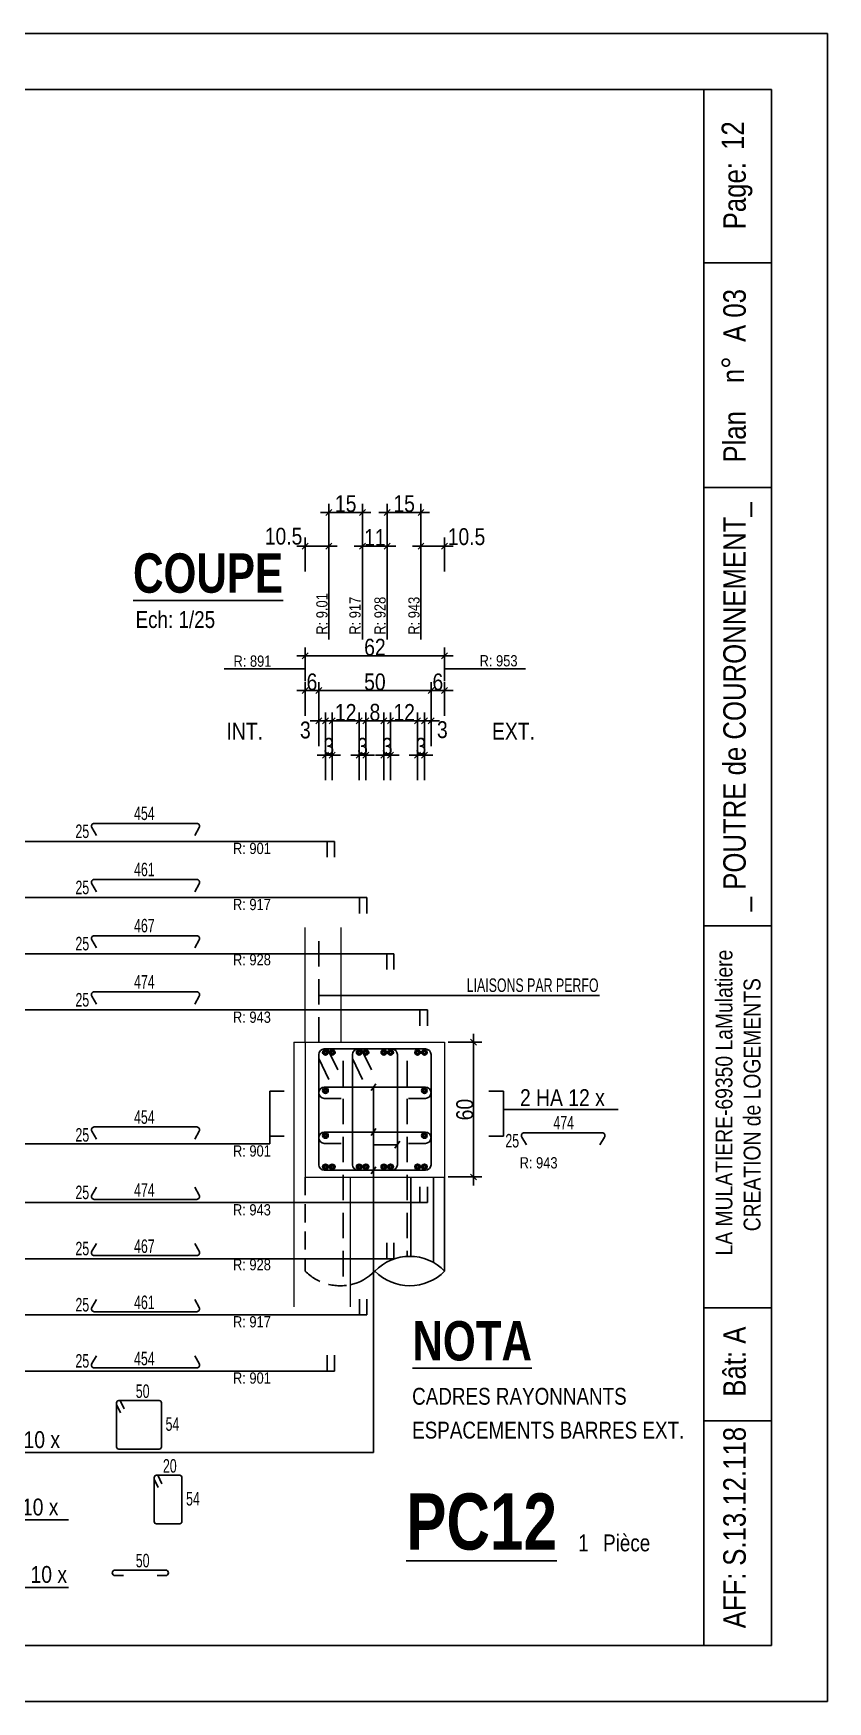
# Model space of a CAD drawing. Header units: centimetres. Extents: x 20328 to 51171, y -21855 to -16644.
# Drawn here: x 50464 to 51171, y -18525 to -17040 of the extents above; entities that cross this region are included whole.
import ezdxf
from ezdxf.enums import TextEntityAlignment as Align

# ---------------------------------------------------------------- set-up
doc = ezdxf.new("R2010")
doc.units = ezdxf.units.CM
doc.header["$LTSCALE"] = 25.4
doc.header["$PDMODE"] = 1
doc.header["$PDSIZE"] = -2
doc.linetypes.add('CACHEX2', pattern=[19.05, 12.7, -6.35])
for name, color, linetype in [('01_cote_gen', 4, 'Continuous'), ('01_fenetres', 171, 'Continuous'), ('01_linteaux', 2, 'Continuous'), ('01_murs_sup', 2, 'CACHEX2'), ('01_poch_murs', 253, 'Continuous'), ('01_texte', 230, 'Continuous'), ('AA_COTES', 2, 'Continuous')]:
    doc.layers.add(name, color=color, linetype=linetype)
doc.layers.add('01_murs_coup', color=5, linetype='Continuous', lineweight=60)
doc.styles.add('impact', font='impact.ttf')
doc.styles.add('MATTE_TXT', font='arial.ttf')
doc.styles.add('STYLE2', font='ARIALN.TTF')
doc.dimstyles.new('JB25', dxfattribs={"dimscale": 0.1, "dimtxt": 150, "dimasz": 15, "dimexe": 0.1, "dimexo": 0.1, "dimgap": 0.09, "dimtad": 1, "dimdec": 1, "dimlfac": 0.5, "dimdsep": 46, "dimtxsty": 'STYLE2', "dimblk1": 'BOND_G', "dimblk2": 'BOND_D', "dimsah": 1, "dimcen": 1.5, "dimdle": 0.01, "dimse1": 1, "dimse2": 1, "dimclrd": 4, "dimclre": 2, "dimclrt": 6, "dimazin": 2, "dimtfac": 2.333333, "dimtdec": 1, "dimtix": 1, "dimtmove": 2, "dimatfit": 3, "dimldrblk": 'BOND_G', "dimfxl": 1, "dimtolj": 1, "dimtzin": 0, "dimarcsym": 0})

# ---------------------------------------------------------------- blocks, each defined once
blk = doc.blocks.new('BOND_G')
at = {"layer": 'AA_COTES', "color": 0}
for p, q in [((0, -5), (0, 15)), ((5, 0), (-5, 0)), ((1.77, 1.77), (-1.77, -1.77))]:
    blk.add_line(p, q, dxfattribs=at)
blk = doc.blocks.new('BOND_D')
at = {"layer": 'AA_COTES', "color": 0}
for p, q in [((5, 0), (-5, 0)), ((-1.77, -1.77), (1.77, 1.77)), ((0, 5), (0, -15))]:
    blk.add_line(p, q, dxfattribs=at)
blk = doc.blocks.new('*D260')
at = {"layer": '01_cote_gen', "color": 4, "lineweight": -2, "ltscale": 3, "transparency": 16777216}
blk.add_line((50855.9, -17939.9), (50855.9, -18056.9), dxfattribs=at)
at = {"layer": 'Defpoints', "color": 0, "ltscale": 3, "transparency": 16777216}
for p in [(50750.9, -17938.4), (50750.9, -18058.4), (50855.9, -18058.4)]:
    blk.add_point(p, dxfattribs=at)
at = {"layer": '01_cote_gen', "color": 4, "lineweight": -2, "ltscale": 3, "transparency": 16777216, "xscale": 1.5, "yscale": 1.5, "zscale": 1.5}
for name, p, rotation in [('BOND_G', (50855.9, -17938.4), 90), ('BOND_D', (50855.9, -18058.4), 270)]:
    blk.add_blockref(name, p, dxfattribs=dict(at, rotation=rotation))
at = {"layer": '01_cote_gen', "color": 6, "ltscale": 3, "transparency": 16777216, "insert": (50848.2, -17998.4), "char_height": 15, "attachment_point": 5, "rotation": 90, "style": 'STYLE2'}
blk.add_mtext('\\A1;60', dxfattribs=at)
blk = doc.blocks.new('*D261')
at = {"layer": '01_cote_gen', "color": 4, "lineweight": -2, "ltscale": 3, "transparency": 16777216}
blk.add_line((50707.7, -17594.6), (50828.7, -17594.6), dxfattribs=at)
at = {"layer": 'Defpoints', "color": 0, "ltscale": 3, "transparency": 16777216}
for p in [(50830.2, -17594.6), (50706.2, -17607), (50830.2, -17607)]:
    blk.add_point(p, dxfattribs=at)
at = {"layer": '01_cote_gen', "color": 4, "lineweight": -2, "ltscale": 3, "transparency": 16777216, "xscale": 1.5, "yscale": 1.5, "zscale": 1.5, "rotation": 180}
blk.add_blockref('BOND_G', (50706.2, -17594.6), dxfattribs=at)
at = {"layer": '01_cote_gen', "color": 4, "lineweight": -2, "ltscale": 3, "transparency": 16777216, "xscale": 1.5, "yscale": 1.5, "zscale": 1.5}
blk.add_blockref('BOND_D', (50830.2, -17594.6), dxfattribs=at)
at = {"layer": '01_cote_gen', "color": 6, "ltscale": 3, "transparency": 16777216, "insert": (50768.2, -17586.9), "char_height": 15, "attachment_point": 5, "style": 'STYLE2'}
blk.add_mtext('\\A1;62', dxfattribs=at)
blk = doc.blocks.new('*D262')
at = {"layer": '01_cote_gen', "color": 4, "lineweight": -2, "ltscale": 3, "transparency": 16777216}
blk.add_line((50719.7, -17625.4), (50816.7, -17625.4), dxfattribs=at)
at = {"layer": 'Defpoints', "color": 0, "ltscale": 3, "transparency": 16777216}
for p in [(50818.2, -17625.4), (50718.2, -17673.3), (50818.2, -17673.3)]:
    blk.add_point(p, dxfattribs=at)
at = {"layer": '01_cote_gen', "color": 4, "lineweight": -2, "ltscale": 3, "transparency": 16777216, "xscale": 1.5, "yscale": 1.5, "zscale": 1.5, "rotation": 180}
blk.add_blockref('BOND_G', (50718.2, -17625.4), dxfattribs=at)
at = {"layer": '01_cote_gen', "color": 4, "lineweight": -2, "ltscale": 3, "transparency": 16777216, "xscale": 1.5, "yscale": 1.5, "zscale": 1.5}
blk.add_blockref('BOND_D', (50818.2, -17625.4), dxfattribs=at)
at = {"layer": '01_cote_gen', "color": 6, "ltscale": 3, "transparency": 16777216, "insert": (50768.2, -17617.8), "char_height": 15, "attachment_point": 5, "style": 'STYLE2'}
blk.add_mtext('\\A1;50', dxfattribs=at)
blk = doc.blocks.new('*D263')
at = {"layer": '01_cote_gen', "color": 4, "lineweight": -2, "ltscale": 3, "transparency": 16777216}
blk.add_line((50719.7, -17652.4), (50722.7, -17652.4), dxfattribs=at)
at = {"layer": 'Defpoints', "color": 0, "ltscale": 3, "transparency": 16777216}
for p in [(50724.2, -17652.4), (50724.2, -17680), (50718.2, -17695.1)]:
    blk.add_point(p, dxfattribs=at)
at = {"layer": '01_cote_gen', "color": 4, "lineweight": -2, "ltscale": 3, "transparency": 16777216, "xscale": 1.5, "yscale": 1.5, "zscale": 1.5, "rotation": 180}
blk.add_blockref('BOND_G', (50718.2, -17652.4), dxfattribs=at)
at = {"layer": '01_cote_gen', "color": 4, "lineweight": -2, "ltscale": 3, "transparency": 16777216, "xscale": 1.5, "yscale": 1.5, "zscale": 1.5}
blk.add_blockref('BOND_D', (50724.2, -17652.4), dxfattribs=at)
at = {"layer": '01_cote_gen', "color": 6, "ltscale": 3, "transparency": 16777216, "insert": (50706.3, -17660.6), "char_height": 15, "attachment_point": 5, "style": 'STYLE2'}
blk.add_mtext('\\A1;3', dxfattribs=at)
blk = doc.blocks.new('*D264')
at = {"layer": '01_cote_gen', "color": 4, "lineweight": -2, "ltscale": 3, "transparency": 16777216}
for p, q in [((50722.7, -17682.8), (50721.2, -17682.8)), ((50730.2, -17682.8), (50724.2, -17682.8)), ((50731.7, -17682.8), (50733.2, -17682.8))]:
    blk.add_line(p, q, dxfattribs=at)
at = {"layer": 'Defpoints', "color": 0, "ltscale": 3, "transparency": 16777216}
for p in [(50724.2, -17680), (50724.2, -17682.8), (50730.2, -17680)]:
    blk.add_point(p, dxfattribs=at)
at = {"layer": '01_cote_gen', "color": 4, "lineweight": -2, "ltscale": 3, "transparency": 16777216, "xscale": 1.5, "yscale": 1.5, "zscale": 1.5}
blk.add_blockref('BOND_D', (50724.2, -17682.8), dxfattribs=at)
at = {"layer": '01_cote_gen', "color": 4, "lineweight": -2, "ltscale": 3, "transparency": 16777216, "xscale": 1.5, "yscale": 1.5, "zscale": 1.5, "rotation": 180}
blk.add_blockref('BOND_G', (50730.2, -17682.8), dxfattribs=at)
at = {"layer": '01_cote_gen', "color": 6, "ltscale": 3, "transparency": 16777216, "insert": (50727.2, -17675.1), "char_height": 15, "attachment_point": 5, "style": 'STYLE2'}
blk.add_mtext('\\A1;3', dxfattribs=at)
blk = doc.blocks.new('*D265')
at = {"layer": '01_cote_gen', "color": 4, "lineweight": -2, "ltscale": 3, "transparency": 16777216}
blk.add_line((50731.7, -17652.4), (50752.7, -17652.4), dxfattribs=at)
at = {"layer": 'Defpoints', "color": 0, "ltscale": 3, "transparency": 16777216}
for p in [(50754.2, -17652.4), (50730.2, -17680), (50754.2, -17680)]:
    blk.add_point(p, dxfattribs=at)
at = {"layer": '01_cote_gen', "color": 4, "lineweight": -2, "ltscale": 3, "transparency": 16777216, "xscale": 1.5, "yscale": 1.5, "zscale": 1.5, "rotation": 180}
blk.add_blockref('BOND_G', (50730.2, -17652.4), dxfattribs=at)
at = {"layer": '01_cote_gen', "color": 4, "lineweight": -2, "ltscale": 3, "transparency": 16777216, "xscale": 1.5, "yscale": 1.5, "zscale": 1.5}
blk.add_blockref('BOND_D', (50754.2, -17652.4), dxfattribs=at)
at = {"layer": '01_cote_gen', "color": 6, "ltscale": 3, "transparency": 16777216, "insert": (50742.2, -17644.9), "char_height": 15, "attachment_point": 5, "style": 'STYLE2'}
blk.add_mtext('\\A1;12', dxfattribs=at)
blk = doc.blocks.new('*D266')
at = {"layer": '01_cote_gen', "color": 4, "lineweight": -2, "ltscale": 3, "transparency": 16777216}
for p, q in [((50752.7, -17682.8), (50751.2, -17682.8)), ((50760.2, -17682.8), (50754.2, -17682.8)), ((50761.7, -17682.8), (50763.2, -17682.8))]:
    blk.add_line(p, q, dxfattribs=at)
at = {"layer": 'Defpoints', "color": 0, "ltscale": 3, "transparency": 16777216}
for p in [(50754.2, -17680), (50754.2, -17682.8), (50760.2, -17680)]:
    blk.add_point(p, dxfattribs=at)
at = {"layer": '01_cote_gen', "color": 4, "lineweight": -2, "ltscale": 3, "transparency": 16777216, "xscale": 1.5, "yscale": 1.5, "zscale": 1.5}
blk.add_blockref('BOND_D', (50754.2, -17682.8), dxfattribs=at)
at = {"layer": '01_cote_gen', "color": 4, "lineweight": -2, "ltscale": 3, "transparency": 16777216, "xscale": 1.5, "yscale": 1.5, "zscale": 1.5, "rotation": 180}
blk.add_blockref('BOND_G', (50760.2, -17682.8), dxfattribs=at)
at = {"layer": '01_cote_gen', "color": 6, "ltscale": 3, "transparency": 16777216, "insert": (50757.2, -17675.1), "char_height": 15, "attachment_point": 5, "style": 'STYLE2'}
blk.add_mtext('\\A1;3', dxfattribs=at)
blk = doc.blocks.new('*D267')
at = {"layer": '01_cote_gen', "color": 4, "lineweight": -2, "ltscale": 3, "transparency": 16777216}
for p, q in [((50774.7, -17682.8), (50773.2, -17682.8)), ((50782.2, -17682.8), (50776.2, -17682.8)), ((50783.7, -17682.8), (50785.2, -17682.8))]:
    blk.add_line(p, q, dxfattribs=at)
at = {"layer": 'Defpoints', "color": 0, "ltscale": 3, "transparency": 16777216}
for p in [(50776.2, -17680), (50776.2, -17682.8), (50782.2, -17680)]:
    blk.add_point(p, dxfattribs=at)
at = {"layer": '01_cote_gen', "color": 4, "lineweight": -2, "ltscale": 3, "transparency": 16777216, "xscale": 1.5, "yscale": 1.5, "zscale": 1.5}
blk.add_blockref('BOND_D', (50776.2, -17682.8), dxfattribs=at)
at = {"layer": '01_cote_gen', "color": 4, "lineweight": -2, "ltscale": 3, "transparency": 16777216, "xscale": 1.5, "yscale": 1.5, "zscale": 1.5, "rotation": 180}
blk.add_blockref('BOND_G', (50782.2, -17682.8), dxfattribs=at)
at = {"layer": '01_cote_gen', "color": 6, "ltscale": 3, "transparency": 16777216, "insert": (50779.2, -17675.1), "char_height": 15, "attachment_point": 5, "style": 'STYLE2'}
blk.add_mtext('\\A1;3', dxfattribs=at)
blk = doc.blocks.new('*D268')
at = {"layer": '01_cote_gen', "color": 4, "lineweight": -2, "ltscale": 3, "transparency": 16777216}
for p, q in [((50804.7, -17682.8), (50803.2, -17682.8)), ((50812.2, -17682.8), (50806.2, -17682.8)), ((50813.7, -17682.8), (50815.2, -17682.8))]:
    blk.add_line(p, q, dxfattribs=at)
at = {"layer": 'Defpoints', "color": 0, "ltscale": 3, "transparency": 16777216}
for p in [(50806.2, -17680), (50806.2, -17682.8), (50812.2, -17680)]:
    blk.add_point(p, dxfattribs=at)
at = {"layer": '01_cote_gen', "color": 4, "lineweight": -2, "ltscale": 3, "transparency": 16777216, "xscale": 1.5, "yscale": 1.5, "zscale": 1.5}
blk.add_blockref('BOND_D', (50806.2, -17682.8), dxfattribs=at)
at = {"layer": '01_cote_gen', "color": 4, "lineweight": -2, "ltscale": 3, "transparency": 16777216, "xscale": 1.5, "yscale": 1.5, "zscale": 1.5, "rotation": 180}
blk.add_blockref('BOND_G', (50812.2, -17682.8), dxfattribs=at)
at = {"layer": '01_cote_gen', "color": 6, "ltscale": 3, "transparency": 16777216, "insert": (50809.2, -17675.1), "char_height": 15, "attachment_point": 5, "style": 'STYLE2'}
blk.add_mtext('\\A1;3', dxfattribs=at)
blk = doc.blocks.new('*D269')
at = {"layer": '01_cote_gen', "color": 4, "lineweight": -2, "ltscale": 3, "transparency": 16777216}
blk.add_line((50761.7, -17652.4), (50774.7, -17652.4), dxfattribs=at)
at = {"layer": 'Defpoints', "color": 0, "ltscale": 3, "transparency": 16777216}
for p in [(50776.2, -17652.4), (50760.2, -17688.5), (50776.2, -17688.5)]:
    blk.add_point(p, dxfattribs=at)
at = {"layer": '01_cote_gen', "color": 4, "lineweight": -2, "ltscale": 3, "transparency": 16777216, "xscale": 1.5, "yscale": 1.5, "zscale": 1.5, "rotation": 180}
blk.add_blockref('BOND_G', (50760.2, -17652.4), dxfattribs=at)
at = {"layer": '01_cote_gen', "color": 4, "lineweight": -2, "ltscale": 3, "transparency": 16777216, "xscale": 1.5, "yscale": 1.5, "zscale": 1.5}
blk.add_blockref('BOND_D', (50776.2, -17652.4), dxfattribs=at)
at = {"layer": '01_cote_gen', "color": 6, "ltscale": 3, "transparency": 16777216, "insert": (50768.2, -17644.8), "char_height": 15, "attachment_point": 5, "style": 'STYLE2'}
blk.add_mtext('\\A1;8', dxfattribs=at)
blk = doc.blocks.new('*D270')
at = {"layer": '01_cote_gen', "color": 4, "lineweight": -2, "ltscale": 3, "transparency": 16777216}
blk.add_line((50783.7, -17652.4), (50804.7, -17652.4), dxfattribs=at)
at = {"layer": 'Defpoints', "color": 0, "ltscale": 3, "transparency": 16777216}
for p in [(50806.2, -17652.4), (50782.2, -17687.7), (50806.2, -17687.7)]:
    blk.add_point(p, dxfattribs=at)
at = {"layer": '01_cote_gen', "color": 4, "lineweight": -2, "ltscale": 3, "transparency": 16777216, "xscale": 1.5, "yscale": 1.5, "zscale": 1.5, "rotation": 180}
blk.add_blockref('BOND_G', (50782.2, -17652.4), dxfattribs=at)
at = {"layer": '01_cote_gen', "color": 4, "lineweight": -2, "ltscale": 3, "transparency": 16777216, "xscale": 1.5, "yscale": 1.5, "zscale": 1.5}
blk.add_blockref('BOND_D', (50806.2, -17652.4), dxfattribs=at)
at = {"layer": '01_cote_gen', "color": 6, "ltscale": 3, "transparency": 16777216, "insert": (50794.2, -17644.9), "char_height": 15, "attachment_point": 5, "style": 'STYLE2'}
blk.add_mtext('\\A1;12', dxfattribs=at)
blk = doc.blocks.new('*D271')
at = {"layer": '01_cote_gen', "color": 4, "lineweight": -2, "ltscale": 3, "transparency": 16777216}
blk.add_line((50813.7, -17652.4), (50816.7, -17652.4), dxfattribs=at)
at = {"layer": 'Defpoints', "color": 0, "ltscale": 3, "transparency": 16777216}
for p in [(50818.2, -17647.9), (50818.2, -17652.4), (50812.2, -17690.3)]:
    blk.add_point(p, dxfattribs=at)
at = {"layer": '01_cote_gen', "color": 4, "lineweight": -2, "ltscale": 3, "transparency": 16777216, "xscale": 1.5, "yscale": 1.5, "zscale": 1.5, "rotation": 180}
blk.add_blockref('BOND_G', (50812.2, -17652.4), dxfattribs=at)
at = {"layer": '01_cote_gen', "color": 4, "lineweight": -2, "ltscale": 3, "transparency": 16777216, "xscale": 1.5, "yscale": 1.5, "zscale": 1.5}
blk.add_blockref('BOND_D', (50818.2, -17652.4), dxfattribs=at)
at = {"layer": '01_cote_gen', "color": 6, "ltscale": 3, "transparency": 16777216, "insert": (50828.2, -17660.3), "char_height": 15, "attachment_point": 5, "style": 'STYLE2'}
blk.add_mtext('\\A1;3', dxfattribs=at)
blk = doc.blocks.new('*D272')
at = {"layer": '01_cote_gen', "color": 4, "lineweight": -2, "ltscale": 3, "transparency": 16777216}
blk.add_line((50819.7, -17625.4), (50828.7, -17625.4), dxfattribs=at)
at = {"layer": 'Defpoints', "color": 0, "ltscale": 3, "transparency": 16777216}
for p in [(50830.2, -17617.1), (50830.2, -17625.4), (50818.2, -17632.9)]:
    blk.add_point(p, dxfattribs=at)
at = {"layer": '01_cote_gen', "color": 4, "lineweight": -2, "ltscale": 3, "transparency": 16777216, "xscale": 1.5, "yscale": 1.5, "zscale": 1.5, "rotation": 180}
blk.add_blockref('BOND_G', (50818.2, -17625.4), dxfattribs=at)
at = {"layer": '01_cote_gen', "color": 4, "lineweight": -2, "ltscale": 3, "transparency": 16777216, "xscale": 1.5, "yscale": 1.5, "zscale": 1.5}
blk.add_blockref('BOND_D', (50830.2, -17625.4), dxfattribs=at)
at = {"layer": '01_cote_gen', "color": 6, "ltscale": 3, "transparency": 16777216, "insert": (50824.2, -17617.8), "char_height": 15, "attachment_point": 5, "style": 'STYLE2'}
blk.add_mtext('\\A1;6', dxfattribs=at)
blk = doc.blocks.new('*D273')
at = {"layer": '01_cote_gen', "color": 4, "lineweight": -2, "ltscale": 3, "transparency": 16777216}
blk.add_line((50707.7, -17625.4), (50716.7, -17625.4), dxfattribs=at)
at = {"layer": 'Defpoints', "color": 0, "ltscale": 3, "transparency": 16777216}
for p in [(50706.2, -17617.1), (50718.2, -17625.4), (50718.2, -17632.9)]:
    blk.add_point(p, dxfattribs=at)
at = {"layer": '01_cote_gen', "color": 4, "lineweight": -2, "ltscale": 3, "transparency": 16777216, "xscale": 1.5, "yscale": 1.5, "zscale": 1.5, "rotation": 180}
blk.add_blockref('BOND_G', (50706.2, -17625.4), dxfattribs=at)
at = {"layer": '01_cote_gen', "color": 4, "lineweight": -2, "ltscale": 3, "transparency": 16777216, "xscale": 1.5, "yscale": 1.5, "zscale": 1.5}
blk.add_blockref('BOND_D', (50718.2, -17625.4), dxfattribs=at)
at = {"layer": '01_cote_gen', "color": 6, "ltscale": 3, "transparency": 16777216, "insert": (50712.2, -17617.8), "char_height": 15, "attachment_point": 5, "style": 'STYLE2'}
blk.add_mtext('\\A1;6', dxfattribs=at)
blk = doc.blocks.new('*D274')
at = {"layer": '01_cote_gen', "color": 4, "lineweight": -2, "ltscale": 3, "transparency": 16777216}
blk.add_line((50707.7, -17496.8), (50725.7, -17496.8), dxfattribs=at)
at = {"layer": 'Defpoints', "color": 0, "ltscale": 3, "transparency": 16777216}
for p in [(50727.2, -17496.8), (50727.2, -17517.3), (50706.2, -17587.1)]:
    blk.add_point(p, dxfattribs=at)
at = {"layer": '01_cote_gen', "color": 4, "lineweight": -2, "ltscale": 3, "transparency": 16777216, "xscale": 1.5, "yscale": 1.5, "zscale": 1.5, "rotation": 180}
blk.add_blockref('BOND_G', (50706.2, -17496.8), dxfattribs=at)
at = {"layer": '01_cote_gen', "color": 4, "lineweight": -2, "ltscale": 3, "transparency": 16777216, "xscale": 1.5, "yscale": 1.5, "zscale": 1.5}
blk.add_blockref('BOND_D', (50727.2, -17496.8), dxfattribs=at)
at = {"layer": '01_cote_gen', "color": 6, "ltscale": 3, "transparency": 16777216, "insert": (50686.9, -17488.1), "char_height": 15, "attachment_point": 5, "style": 'STYLE2'}
blk.add_mtext('\\A1;10.5', dxfattribs=at)
blk = doc.blocks.new('*D275')
at = {"layer": '01_cote_gen', "color": 4, "lineweight": -2, "ltscale": 3, "transparency": 16777216}
blk.add_line((50728.7, -17466.8), (50755.7, -17466.8), dxfattribs=at)
at = {"layer": 'Defpoints', "color": 0, "ltscale": 3, "transparency": 16777216}
for p in [(50757.2, -17466.8), (50727.2, -17526.8), (50757.2, -17526.8)]:
    blk.add_point(p, dxfattribs=at)
at = {"layer": '01_cote_gen', "color": 4, "lineweight": -2, "ltscale": 3, "transparency": 16777216, "xscale": 1.5, "yscale": 1.5, "zscale": 1.5, "rotation": 180}
blk.add_blockref('BOND_G', (50727.2, -17466.8), dxfattribs=at)
at = {"layer": '01_cote_gen', "color": 4, "lineweight": -2, "ltscale": 3, "transparency": 16777216, "xscale": 1.5, "yscale": 1.5, "zscale": 1.5}
blk.add_blockref('BOND_D', (50757.2, -17466.8), dxfattribs=at)
at = {"layer": '01_cote_gen', "color": 6, "ltscale": 3, "transparency": 16777216, "insert": (50742.2, -17459.1), "char_height": 15, "attachment_point": 5, "style": 'STYLE2'}
blk.add_mtext('\\A1;15', dxfattribs=at)
blk = doc.blocks.new('*D276')
at = {"layer": '01_cote_gen', "color": 4, "lineweight": -2, "ltscale": 3, "transparency": 16777216}
blk.add_line((50758.7, -17496.8), (50777.7, -17496.8), dxfattribs=at)
at = {"layer": 'Defpoints', "color": 0, "ltscale": 3, "transparency": 16777216}
for p in [(50779.2, -17496.8), (50757.2, -17517.3), (50779.2, -17517.3)]:
    blk.add_point(p, dxfattribs=at)
at = {"layer": '01_cote_gen', "color": 4, "lineweight": -2, "ltscale": 3, "transparency": 16777216, "xscale": 1.5, "yscale": 1.5, "zscale": 1.5, "rotation": 180}
blk.add_blockref('BOND_G', (50757.2, -17496.8), dxfattribs=at)
at = {"layer": '01_cote_gen', "color": 4, "lineweight": -2, "ltscale": 3, "transparency": 16777216, "xscale": 1.5, "yscale": 1.5, "zscale": 1.5}
blk.add_blockref('BOND_D', (50779.2, -17496.8), dxfattribs=at)
at = {"layer": '01_cote_gen', "color": 6, "ltscale": 3, "transparency": 16777216, "insert": (50768.2, -17489.2), "char_height": 15, "attachment_point": 5, "style": 'STYLE2'}
blk.add_mtext('\\A1;11', dxfattribs=at)
blk = doc.blocks.new('*D277')
at = {"layer": '01_cote_gen', "color": 4, "lineweight": -2, "ltscale": 3, "transparency": 16777216}
blk.add_line((50780.7, -17466.8), (50807.7, -17466.8), dxfattribs=at)
at = {"layer": 'Defpoints', "color": 0, "ltscale": 3, "transparency": 16777216}
for p in [(50809.2, -17466.8), (50779.2, -17519.9), (50809.2, -17526.8)]:
    blk.add_point(p, dxfattribs=at)
at = {"layer": '01_cote_gen', "color": 4, "lineweight": -2, "ltscale": 3, "transparency": 16777216, "xscale": 1.5, "yscale": 1.5, "zscale": 1.5, "rotation": 180}
blk.add_blockref('BOND_G', (50779.2, -17466.8), dxfattribs=at)
at = {"layer": '01_cote_gen', "color": 4, "lineweight": -2, "ltscale": 3, "transparency": 16777216, "xscale": 1.5, "yscale": 1.5, "zscale": 1.5}
blk.add_blockref('BOND_D', (50809.2, -17466.8), dxfattribs=at)
at = {"layer": '01_cote_gen', "color": 6, "ltscale": 3, "transparency": 16777216, "insert": (50794.2, -17459.1), "char_height": 15, "attachment_point": 5, "style": 'STYLE2'}
blk.add_mtext('\\A1;15', dxfattribs=at)
blk = doc.blocks.new('*D278')
at = {"layer": '01_cote_gen', "color": 4, "lineweight": -2, "ltscale": 3, "transparency": 16777216}
blk.add_line((50810.7, -17496.8), (50828.7, -17496.8), dxfattribs=at)
at = {"layer": 'Defpoints', "color": 0, "ltscale": 3, "transparency": 16777216}
for p in [(50809.2, -17479.7), (50830.2, -17496.8), (50830.2, -17587.1)]:
    blk.add_point(p, dxfattribs=at)
at = {"layer": '01_cote_gen', "color": 4, "lineweight": -2, "ltscale": 3, "transparency": 16777216, "xscale": 1.5, "yscale": 1.5, "zscale": 1.5, "rotation": 180}
blk.add_blockref('BOND_G', (50809.2, -17496.8), dxfattribs=at)
at = {"layer": '01_cote_gen', "color": 4, "lineweight": -2, "ltscale": 3, "transparency": 16777216, "xscale": 1.5, "yscale": 1.5, "zscale": 1.5}
blk.add_blockref('BOND_D', (50830.2, -17496.8), dxfattribs=at)
at = {"layer": '01_cote_gen', "color": 6, "ltscale": 3, "transparency": 16777216, "insert": (50849.7, -17488.5), "char_height": 15, "attachment_point": 5, "style": 'STYLE2'}
blk.add_mtext('\\A1;10.5', dxfattribs=at)

msp = doc.modelspace()

# ---------------------------------------------------------------- linework, layer by layer
at = {"layer": '01_fenetres', "ltscale": 30}
for p, q in [((49121.01, -17090.41), (51121.01, -17090.41)), ((51061.01, -17090.41), (51061.01, -18475.41)), ((51121.01, -17090.41), (51121.01, -18475.41)), ((51121.01, -17090.41), (51121.01, -18475.41)), ((51121.01, -17244.54), (51061.01, -17244.54)), ((51121.01, -17444.54), (51061.01, -17444.54)), ((51061.01, -17834.74), (51121.01, -17834.74)), ((51061.01, -18174.91), (51121.01, -18174.91)), ((51061.01, -18275.41), (51121.01, -18275.41)), ((49121.01, -18475.41), (51121.01, -18475.41))]:
    msp.add_line(p, q, dxfattribs=at)
at = {"layer": '01_linteaux'}
for p, q in [((50518.47, -17743.63), (50609.74, -17743.63)), ((50516.31, -17747.38), (50520.39, -17754.46)), ((50611.91, -17747.38), (50607.82, -17754.46)), ((50516.31, -17797.38), (50520.39, -17804.46)), ((50518.47, -17793.63), (50609.74, -17793.63)), ((50611.91, -17797.38), (50607.82, -17804.46)), ((50516.31, -17847.38), (50520.39, -17854.46)), ((50518.47, -17843.63), (50609.74, -17843.63)), ((50611.91, -17847.38), (50607.82, -17854.46)), ((50518.47, -17893.63), (50609.74, -17893.63)), ((50516.31, -17897.38), (50520.39, -17904.46)), ((50611.91, -17897.38), (50607.82, -17904.46)), ((50718.19, -17949.45), (50718.19, -18047.45)), ((50718.19, -17952.98), (50727.28, -17971.65)), ((50723.19, -17944.45), (50813.19, -17944.45)), ((50726.11, -17944.45), (50735.2, -17963.12)), ((50748.19, -17949.45), (50748.19, -18047.45)), ((50748.19, -17952.98), (50757.28, -17971.65)), ((50756.11, -17944.45), (50765.2, -17963.12)), ((50788.19, -17949.45), (50788.19, -18047.45)), ((50818.19, -17949.45), (50818.19, -18047.45)), ((50813.19, -17978.45), (50723.19, -17978.45)), ((50738.19, -17988.45), (50723.19, -17988.45)), ((50813.19, -17988.45), (50798.19, -17988.45)), ((50516.31, -18017.64), (50520.39, -18024.72)), ((50518.47, -18013.89), (50609.74, -18013.89)), ((50611.91, -18017.64), (50607.82, -18024.72)), ((50813.19, -18018.45), (50723.19, -18018.45)), ((50898.85, -18022.84), (50902.94, -18029.92)), ((50901.02, -18019.09), (50970.34, -18019.09)), ((50972.5, -18022.84), (50968.42, -18029.92)), ((50738.19, -18028.45), (50723.19, -18028.45)), ((50813.19, -18028.45), (50798.19, -18028.45)), ((50723.19, -18052.45), (50813.19, -18052.45)), ((50516.31, -18074.56), (50520.39, -18067.49)), ((50611.91, -18074.56), (50607.82, -18067.49)), ((50830.19, -18142.15), (50830.19, -18058.45)), ((50518.47, -18078.31), (50609.74, -18078.31)), ((50516.31, -18124.56), (50520.39, -18117.49)), ((50518.47, -18128.31), (50609.74, -18128.31)), ((50611.91, -18124.56), (50607.82, -18117.49)), ((50516.31, -18174.56), (50520.39, -18167.49)), ((50611.91, -18174.56), (50607.82, -18167.49)), ((50518.47, -18178.31), (50609.74, -18178.31)), ((50516.31, -18224.56), (50520.39, -18217.49)), ((50611.91, -18224.56), (50607.82, -18217.49)), ((50518.47, -18228.31), (50609.74, -18228.31)), ((50538.3, -18259.43), (50538.3, -18298.63)), ((50538.3, -18260.85), (50541.93, -18268.31)), ((50540.3, -18257.43), (50576.3, -18257.43)), ((50541.46, -18257.43), (50545.1, -18264.9)), ((50578.3, -18259.43), (50578.3, -18298.63)), ((50540.3, -18300.63), (50576.3, -18300.63)), ((50573.78, -18323.95), (50594.52, -18323.95)), ((50574.95, -18323.95), (50578.59, -18331.41)), ((50571.78, -18325.95), (50571.78, -18365.15)), ((50571.78, -18327.36), (50575.42, -18334.83)), ((50596.52, -18325.95), (50596.52, -18365.15)), ((50573.78, -18367.15), (50594.52, -18367.15)), ((50582, -18408.24), (50537, -18408.24)), ((50544.5, -18413.24), (50537, -18413.24)), ((50582, -18413.24), (50574.5, -18413.24))]:
    msp.add_line(p, q, dxfattribs=at)
at = {"layer": '01_linteaux', "const_width": 3}
for points in [[(50722.94, -17947.45, 1), (50725.44, -17947.45, 1)], [(50728.94, -17947.45, 1), (50731.44, -17947.45, 1)], [(50752.94, -17947.45, 1), (50755.44, -17947.45, 1)], [(50758.94, -17947.45, 1), (50761.44, -17947.45, 1)], [(50774.94, -17947.45, 1), (50777.44, -17947.45, 1)], [(50780.94, -17947.45, 1), (50783.44, -17947.45, 1)], [(50804.94, -17947.45, 1), (50807.44, -17947.45, 1)], [(50810.94, -17947.45, 1), (50813.44, -17947.45, 1)], [(50722.94, -17981.45, 1), (50725.44, -17981.45, 1)], [(50810.94, -17981.45, 1), (50813.44, -17981.45, 1)], [(50722.94, -18021.45, 1), (50725.44, -18021.45, 1)], [(50810.94, -18021.45, 1), (50813.44, -18021.45, 1)], [(50722.94, -18049.45, -1), (50725.44, -18049.45, -1)], [(50728.94, -18049.45, -1), (50731.44, -18049.45, -1)], [(50752.94, -18049.45, -1), (50755.44, -18049.45, -1)], [(50758.94, -18049.45, -1), (50761.44, -18049.45, -1)], [(50774.94, -18049.45, -1), (50777.44, -18049.45, -1)], [(50780.94, -18049.45, -1), (50783.44, -18049.45, -1)], [(50804.94, -18049.45, -1), (50807.44, -18049.45, -1)], [(50810.94, -18049.45, -1), (50813.44, -18049.45, -1)]]:
    msp.add_lwpolyline(points, format="xyb", close=True, dxfattribs=at)
at = {"layer": '01_linteaux'}
for centre in [(50724.19, -17947.45), (50730.19, -17947.45), (50754.19, -17947.45), (50760.19, -17947.45), (50776.19, -17947.45), (50782.19, -17947.45), (50806.19, -17947.45), (50812.19, -17947.45), (50724.19, -17981.45), (50812.19, -17981.45), (50724.19, -18021.45), (50812.19, -18021.45), (50724.19, -18049.45), (50730.19, -18049.45), (50754.19, -18049.45), (50760.19, -18049.45), (50776.19, -18049.45), (50782.19, -18049.45), (50806.19, -18049.45), (50812.19, -18049.45)]:
    msp.add_circle(centre, 2.5, dxfattribs=at)
for centre, radius, start, end in [((50518.47, -17746.13), 2.5, 90, 210), ((50609.74, -17746.13), 2.5, 330, 90), ((50518.47, -17796.13), 2.5, 90, 210), ((50609.74, -17796.13), 2.5, 330, 90), ((50518.47, -17846.13), 2.5, 90, 210), ((50609.74, -17846.13), 2.5, 330, 90), ((50518.47, -17896.13), 2.5, 90, 210), ((50609.74, -17896.13), 2.5, 330, 90), ((50723.19, -17949.45), 5, 90, 180), ((50753.19, -17949.45), 5, 90, 180), ((50783.19, -17949.45), 5, 0, 90), ((50813.19, -17949.45), 5, 0, 90), ((50723.19, -17983.45), 5, 90, 270), ((50813.19, -17983.45), 5, 270, 90), ((50518.47, -18016.39), 2.5, 90, 210), ((50609.74, -18016.39), 2.5, 330, 90), ((50723.19, -18023.45), 5, 90, 270), ((50813.19, -18023.45), 5, 270, 90), ((50901.02, -18021.59), 2.5, 90, 210), ((50970.34, -18021.59), 2.5, 330, 90), ((50723.19, -18047.45), 5, 180, 270), ((50753.19, -18047.45), 5, 180, 270), ((50783.19, -18047.45), 5, 270, 0), ((50813.19, -18047.45), 5, 270, 0), ((50518.47, -18075.81), 2.5, 150, 270), ((50609.74, -18075.81), 2.5, 270, 30), ((50518.47, -18125.81), 2.5, 150, 270), ((50609.74, -18125.81), 2.5, 270, 30), ((50799.19, -18172.29), 43.24, 44.19387, 135.80613), ((50737.19, -18112.01), 43.24, 282.01437, 315.80613), ((50799.19, -18112.01), 43.24, 224.19387, 315.80613), ((50518.47, -18175.81), 2.5, 150, 270), ((50609.74, -18175.81), 2.5, 270, 30), ((50518.47, -18225.81), 2.5, 150, 270), ((50609.74, -18225.81), 2.5, 270, 30), ((50540.3, -18259.43), 2, 90, 180), ((50576.3, -18259.43), 2, 0, 90), ((50540.3, -18298.63), 2, 180, 270), ((50576.3, -18298.63), 2, 270, 0), ((50573.78, -18325.95), 2, 90, 180), ((50594.52, -18325.95), 2, 0, 90), ((50573.78, -18365.15), 2, 180, 270), ((50594.52, -18365.15), 2, 270, 0), ((50537, -18410.74), 2.5, 90, 270), ((50582, -18410.74), 2.5, 270, 90)]:
    msp.add_arc(centre, radius, start, end, dxfattribs=at)
at = {"layer": '01_murs_coup', "linetype": 'Continuous', "lineweight": 5}
for p, q in [((50706.19, -17938.45), (50706.19, -17836.46)), ((50738.19, -17938.45), (50738.19, -17836.46)), ((50696.19, -17938.45), (50830.19, -17938.45)), ((50696.19, -17938.45), (50696.19, -18173.86)), ((50706.19, -17938.45), (50706.19, -18058.45)), ((50830.19, -17938.45), (50830.19, -18058.45)), ((50706.19, -18058.45), (50830.19, -18058.45)), ((50746.19, -18058.45), (50746.19, -18173.86))]:
    msp.add_line(p, q, dxfattribs=at)
at = {"layer": '01_murs_sup', "ltscale": 0.07}
for p, q in [((50718.37, -17848.53), (50718.37, -17978.45)), ((50739.91, -17954.92), (50739.91, -18155.16)), ((50796.75, -17954.92), (50796.75, -18129.12))]:
    msp.add_line(p, q, dxfattribs=at)
at = {"layer": '01_murs_sup', "ltscale": 0.05}
msp.add_line((50706.19, -18058.45), (50706.19, -18142.15), dxfattribs=at)
msp.add_arc((50737.19, -18112.01), 43.24, 224.19387, 282.01437, dxfattribs=at)
at = {"layer": '01_poch_murs'}
for p, q in [((50800.19, -18058.45), (50800.19, -18129.06)), ((50820.19, -18058.45), (50820.19, -18134.5))]:
    msp.add_line(p, q, dxfattribs=at)
at = {"layer": '01_texte', "ltscale": 30}
for p, q in [((49071.01, -17040.41), (51171.01, -17040.41)), ((51171.01, -17040.41), (51171.01, -18525.41)), ((50137.1, -17759.69), (50732.33, -17759.69)), ((50725.86, -17759.69), (50725.86, -17773.77)), ((50732.33, -17759.69), (50732.33, -17773.77)), ((50137.1, -17809.69), (50760.95, -17809.69)), ((50754.48, -17809.69), (50754.48, -17823.77)), ((50760.95, -17809.69), (50760.95, -17823.77)), ((50137.1, -17859.69), (50785.04, -17859.69)), ((50778.77, -17859.69), (50778.77, -17873.77)), ((50785.04, -17859.69), (50785.04, -17873.77)), ((50137.1, -17909.69), (50814.96, -17909.69)), ((50808.22, -17909.69), (50808.22, -17923.77)), ((50814.96, -17909.69), (50814.96, -17923.77)), ((50674.57, -18028.97), (50674.57, -17981.99)), ((50674.57, -17981.99), (50687.37, -17981.99)), ((50882.49, -17981.99), (50869.7, -17981.99)), ((50882.49, -18022.06), (50882.49, -17981.99)), ((50882.49, -17998.45), (50984.76, -17998.45)), ((50674.57, -18022.06), (50687.37, -18022.06)), ((50882.49, -18022.06), (50869.7, -18022.06)), ((50170.95, -18028.97), (50674.57, -18028.97)), ((50808.22, -18081.13), (50808.22, -18067.05)), ((50814.96, -18081.13), (50814.96, -18067.05)), ((50137.1, -18081.13), (50814.96, -18081.13)), ((50137.1, -18131.13), (50785.04, -18131.13)), ((50778.77, -18131.13), (50778.77, -18117.05)), ((50785.04, -18131.13), (50785.04, -18117.05)), ((50754.48, -18181.13), (50754.48, -18167.05)), ((50760.95, -18181.13), (50760.95, -18167.05)), ((50137.1, -18181.13), (50760.95, -18181.13)), ((50725.86, -18231.13), (50725.86, -18217.05)), ((50732.33, -18231.13), (50732.33, -18217.05)), ((50137.1, -18231.13), (50732.33, -18231.13)), ((49071.01, -18525.41), (51171.01, -18525.41))]:
    msp.add_line(p, q, dxfattribs=at)
at = {"layer": '01_texte'}
for p, q in [((50727.19, -17517.27), (50727.19, -17579.9)), ((50757.19, -17517.27), (50757.19, -17579.9)), ((50779.19, -17517.27), (50779.19, -17579.9)), ((50809.19, -17517.27), (50809.19, -17579.9)), ((50634.06, -17606.05), (50706.19, -17606.05)), ((50830.19, -17606.05), (50902.32, -17606.05)), ((50718.37, -17896.85), (50968.16, -17896.85))]:
    msp.add_line(p, q, dxfattribs=at)
at = {"layer": '01_texte', "linetype": 'Continuous'}
for p, q in [((50769.1, -17975.34), (50764.85, -17981.55)), ((50766.97, -17978.45), (50766.97, -18303.7)), ((50769.1, -18015.34), (50764.85, -18021.55)), ((50790.32, -18026.55), (50786.06, -18032.77)), ((50788.19, -18029.66), (50766.97, -18029.66)), ((50769.1, -18049.34), (50764.85, -18055.55)), ((50294.23, -18303.7), (50766.97, -18303.7)), ((50352.48, -18363.68), (50495.59, -18363.68)), ((50352.48, -18423.68), (50495.59, -18423.68))]:
    msp.add_line(p, q, dxfattribs=at)

# ---------------------------------------------------------------- texts
at = {"layer": '01_texte', "style": 'STYLE2'}
for s, height, p in [('12', 20, (51096.72, -17144.15)), ('Page:', 20, (51098.16, -17214.83)), (' A 03', 20, (51098.16, -17321.47)), ('n%%D', 20, (51096.72, -17351.81)), ('Plan', 20, (51098.16, -17422.5)), (' _ POUTRE de COURONNEMENT_', 20, (51098.16, -17828.23)), ('R: 9.01', 10, (50726.06, -17575.68)), ('R: 917', 10, (50755.47, -17575.68)), ('R: 928', 10, (50777.73, -17575.68)), ('R: 943', 10, (50807.95, -17575.68)), ('LA MULATIERE-69350 LaMulatiere', 15, (51086.29, -18128.22)), ('CREATION de LOGEMENTS', 15, (51111.29, -18106.73)), ('Bât: A', 20, (51098.16, -18253.95)), ('S.13.12.118', 20, (51098.16, -18404.45)), ('AFF:', 20, (51098.16, -18460.12))]:
    msp.add_text(s, height=height, rotation=90, dxfattribs=at).set_placement(p)
at = {"layer": '01_texte', "style": 'impact'}
for s, height, p in [('%%UCOUPE', 35, (50553.01, -17548.8)), ('%%UNOTA', 35, (50801.59, -18232.22)), ('%%UPC12', 50, (50796.07, -18405.09))]:
    msp.add_text(s, height=height, dxfattribs=at).set_placement(p, align=Align.BOTTOM_LEFT)
at = {"layer": '01_texte', "style": 'MATTE_TXT', "width": 0.8}
for s, p in [('Ech: 1/25', (50590.62, -17574.21)), ('1', (50953.7, -18396.13)), ('Pièce', (50992.21, -18396.13))]:
    msp.add_text(s, height=15, dxfattribs=at).set_placement(p, align=Align.BOTTOM_CENTER)
at = {"layer": '01_texte', "style": 'STYLE2'}
for s, height, p in [('R: 891', 10, (50642.36, -17604.2)), ('R: 953', 10, (50861.34, -17603.88)), ('INT.', 15, (50636.16, -17669.12)), ('EXT.', 15, (50872.39, -17669.12)), ('R: 901', 10, (50641.88, -17770.91)), ('R: 917', 10, (50641.88, -17820.83)), ('R: 928', 10, (50641.88, -17869.98)), ('R: 943', 10, (50641.88, -17921.15)), ('R: 901', 10, (50641.88, -18040.2)), ('R: 943', 10, (50896.95, -18050.76)), ('R: 943', 10, (50641.88, -18092.59)), ('R: 928', 10, (50641.88, -18141.42)), ('R: 917', 10, (50641.88, -18192.27)), ('R: 901', 10, (50641.88, -18242.35)), ('19 Cad HA 10 x', 15, (50366.75, -18299.7)), ('19 Cad HA 10 x', 15, (50365.32, -18359.68)), ('2x19 Ep HA 10 x', 15, (50365.32, -18419.68))]:
    msp.add_text(s, height=height, dxfattribs=at).set_placement(p)
at = {"layer": '01_texte', "style": 'STYLE2', "width": 0.8}
for s, p in [('454', (50572.23, -17740.64)), ('25', (50513.96, -17756.65)), ('461', (50572.23, -17790.64)), ('25', (50513.96, -17806.65)), ('467', (50572.23, -17840.64)), ('25', (50513.96, -17856.65)), ('474', (50572.23, -17890.64)), ('25', (50513.96, -17906.65)), ('454', (50572.23, -18011.08)), ('474', (50945.36, -18016.1)), ('25', (50513.96, -18026.92)), ('25', (50896.51, -18032.12)), ('25', (50513.96, -18078.1)), ('474', (50572.23, -18075.98)), ('25', (50513.96, -18128.1)), ('467', (50572.23, -18125.98)), ('25', (50513.96, -18178.1)), ('461', (50572.23, -18175.98)), ('25', (50513.96, -18228.1)), ('454', (50572.23, -18225.98)), ('50', (50567.66, -18255.05)), ('54', (50594.17, -18284.29)), ('20', (50591.82, -18321.57)), ('54', (50612.4, -18350.81)), ('50', (50567.66, -18405.86))]:
    msp.add_text(s, height=12, dxfattribs=at).set_placement(p, align=Align.RIGHT)
msp.add_text('LIAISONS PAR PERFO', height=12, dxfattribs=at).set_placement((50849.86, -17893.67))
at = {"layer": '01_texte', "style": 'STYLE2'}
msp.add_text('2 HA 12 x', height=15, dxfattribs=at).set_placement((50972.75, -17995.27), align=Align.RIGHT)
at = {"layer": '01_texte', "style": 'MATTE_TXT', "width": 0.8}
for s, p in [('CADRES RAYONNANTS', (50801.31, -18265.62)), ('ESPACEMENTS BARRES EXT.', (50801.31, -18295.73))]:
    msp.add_text(s, height=15, dxfattribs=at).set_placement(p, align=Align.BOTTOM_LEFT)

# ---------------------------------------------------------------- dimensions: what is measured, and where the dimension line sits
at = {"layer": '01_cote_gen', "ltscale": 3}
for base, p1, p2, picture, middle in [((50757.19, -17466.76), (50727.19, -17526.79), (50757.19, -17526.79), '*D275', (50742.19, -17459.09)), ((50809.19, -17466.76), (50779.19, -17519.87), (50809.19, -17526.79), '*D277', (50794.19, -17459.09)), ((50779.19, -17496.76), (50757.19, -17517.27), (50779.19, -17517.27), '*D276', (50768.19, -17489.22)), ((50830.19, -17594.6), (50706.19, -17607.01), (50830.19, -17607.01), '*D261', (50768.19, -17586.93)), ((50718.19, -17625.43), (50706.19, -17617.1), (50718.19, -17632.93), '*D273', (50712.19, -17617.76)), ((50818.19, -17625.43), (50718.19, -17673.31), (50818.19, -17673.31), '*D262', (50768.19, -17617.76)), ((50830.19, -17625.43), (50818.19, -17632.93), (50830.19, -17617.1), '*D272', (50824.19, -17617.76)), ((50754.19, -17652.44), (50730.19, -17679.97), (50754.19, -17679.97), '*D265', (50742.19, -17644.9)), ((50776.19, -17652.44), (50760.19, -17688.55), (50776.19, -17688.55), '*D269', (50768.19, -17644.77)), ((50806.19, -17652.44), (50782.19, -17687.72), (50806.19, -17687.72), '*D270', (50794.19, -17644.9)), ((50724.19, -17682.81), (50730.19, -17679.97), (50724.19, -17679.97), '*D264', (50727.19, -17675.14)), ((50754.19, -17682.81), (50760.19, -17679.97), (50754.19, -17679.97), '*D266', (50757.19, -17675.14)), ((50776.19, -17682.81), (50782.19, -17679.97), (50776.19, -17679.97), '*D267', (50779.19, -17675.14)), ((50806.19, -17682.81), (50812.19, -17679.97), (50806.19, -17679.97), '*D268', (50809.19, -17675.14))]:
    dim = msp.add_linear_dim(base=base, p1=p1, p2=p2, dimstyle='JB25', dxfattribs=at)
    dim.commit()
    dim.dimension.update_dxf_attribs({"geometry": picture, "text_midpoint": middle})
for base, p1, p2, picture, middle in [((50727.19, -17496.76), (50706.19, -17587.1), (50727.19, -17517.27), '*D274', (50686.91, -17488.11)), ((50830.19, -17496.76), (50809.19, -17479.75), (50830.19, -17587.1), '*D278', (50849.66, -17488.5)), ((50724.19, -17652.44), (50718.19, -17695.06), (50724.19, -17679.97), '*D263', (50706.32, -17660.57)), ((50818.19, -17652.44), (50812.19, -17690.31), (50818.19, -17647.93), '*D271', (50828.16, -17660.33))]:
    dim = msp.add_linear_dim(base=base, p1=p1, p2=p2, dimstyle='JB25', dxfattribs=at)
    dim.commit()
    dim.dimension.update_dxf_attribs({"geometry": picture, "text_midpoint": middle, "dimtype": 160})
dim = msp.add_linear_dim(base=(50855.88, -18058.45), p1=(50750.85, -17938.45), p2=(50750.85, -18058.45), angle=90, dimstyle='JB25', dxfattribs=at)
dim.commit()
dim.dimension.update_dxf_attribs({"geometry": '*D260', "text_midpoint": (50848.21, -17998.45)})

doc.saveas('drawing.dxf')
